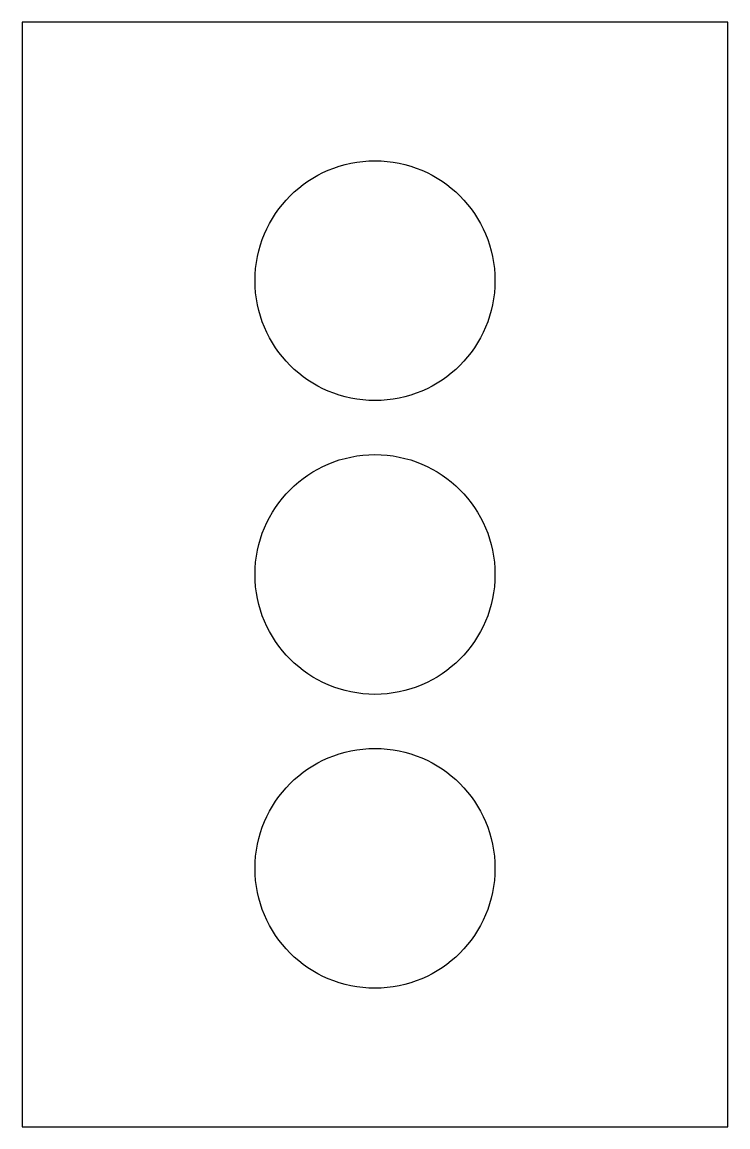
# Model space of a CAD drawing. Header units: millimetres. Extents: x -55.6 to -40.6, y -15.6 to 7.9.
import ezdxf

# ---------------------------------------------------------------- set-up
doc = ezdxf.new("R2010")
doc.units = ezdxf.units.MM

msp = doc.modelspace()

# ---------------------------------------------------------------- linework, layer by layer
at = {"color": 7, "linetype": 'Continuous', "lineweight": 25}
for p, q in [((-55.597, 7.855), (-55.597, -15.645)), ((-40.597, 7.855), (-55.597, 7.855)), ((-40.597, -15.645), (-40.597, 7.855)), ((-55.597, -15.645), (-40.597, -15.645))]:
    msp.add_line(p, q, dxfattribs=at)
for centre in [(-48.097, 2.355), (-48.097, -3.895), (-48.097, -10.145)]:
    msp.add_circle(centre, 2.55, dxfattribs=at)

doc.saveas('drawing.dxf')
